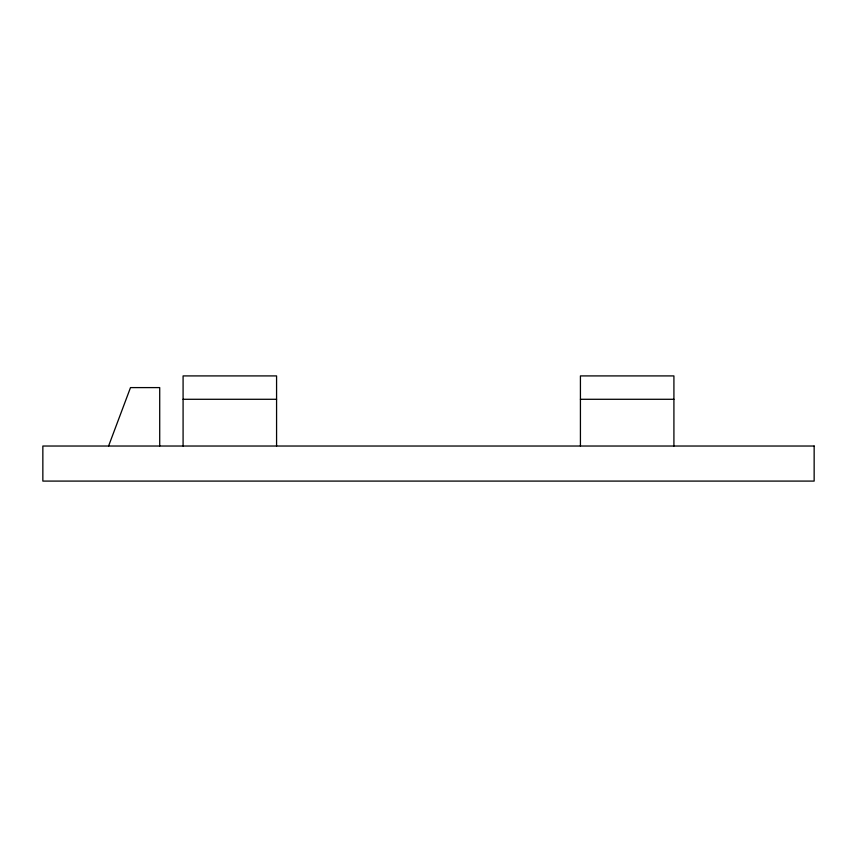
<?xml version="1.0" encoding="UTF-8"?>
<svg xmlns="http://www.w3.org/2000/svg" width="857" height="857" viewBox="0 0 857 857"><rect width="100%" height="100%" fill="white"/><g stroke="black" fill="none" stroke-linecap="round" stroke-linejoin="round"><path stroke-width="1.29" d="M108.582 446.026L130.5 387.6L159.713 387.6L159.713 446.026M183.087 399.287L276.575 399.287M580.425 399.287L673.913 399.287M673.913 446.026L673.913 375.912L580.425 375.912L580.425 446.026M276.575 446.026L276.575 375.912L183.087 375.912L183.087 446.026M814.15 446.026L42.85 446.026L42.85 481.088L814.15 481.088L814.15 446.026"/></g></svg>
